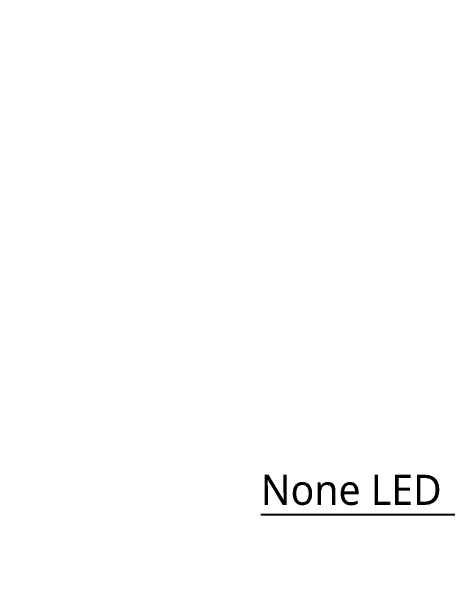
# Model space of a CAD drawing. Header units: millimetres. Extents: x 0 to 4378, y 0 to 2376.
# Drawn here: x 1838.6 to 2070.5, y 1111.5 to 1418.9 of the extents above; entities that cross this region are included whole.
import ezdxf

# ---------------------------------------------------------------- set-up
doc = ezdxf.new("R2010")
doc.units = ezdxf.units.MM
doc.header["$LTSCALE"] = 0.2
doc.styles.add('Rainbow-5.0 Style', font='malgunsl.ttf')
doc.dimstyles.new('Rainbow-5.0 Style', dxfattribs={"dimtxt": 4, "dimasz": 2.5, "dimexe": 1, "dimexo": 1, "dimgap": 1, "dimtad": 1, "dimdsep": 46, "dimtxsty": 'Rainbow-5.0 Style', "dimcen": 0, "dimclrd": 251, "dimclre": 251, "dimclrt": 7, "dimazin": 3, "dimtp": 0.1, "dimtm": 0.1, "dimtfac": 0.61, "dimtmove": 0, "dimatfit": 3, "dimfxl": 1, "dimlwd": -1, "dimlwe": -1, "dimarcsym": 1})

msp = doc.modelspace()

# ---------------------------------------------------------------- texts
at = {"color": 7, "insert": (1971.23, 1156.21), "char_height": 16, "attachment_point": 7, "style": 'Rainbow-5.0 Style'}
msp.add_mtext('None LED', dxfattribs=at)

# ---------------------------------------------------------------- leaders
msp.add_leader([(1645.046, 1224.357), (1864.122, 1551.924)], dimstyle='Rainbow-5.0 Style', override={"dimscale": 5, "dimgap": 1, "dimtad": 1})
at = {"annotation_type": 0, "has_hookline": 1, "hookline_direction": 1, "text_width": 94.488}
msp.add_leader([(2214.674, 1051.379), (2083.218, 1151.21), (2070.718, 1151.21)], dimstyle='Rainbow-5.0 Style', override={"dimscale": 5, "dimgap": 1, "dimtad": 1}, dxfattribs=at)

doc.saveas('drawing.dxf')
